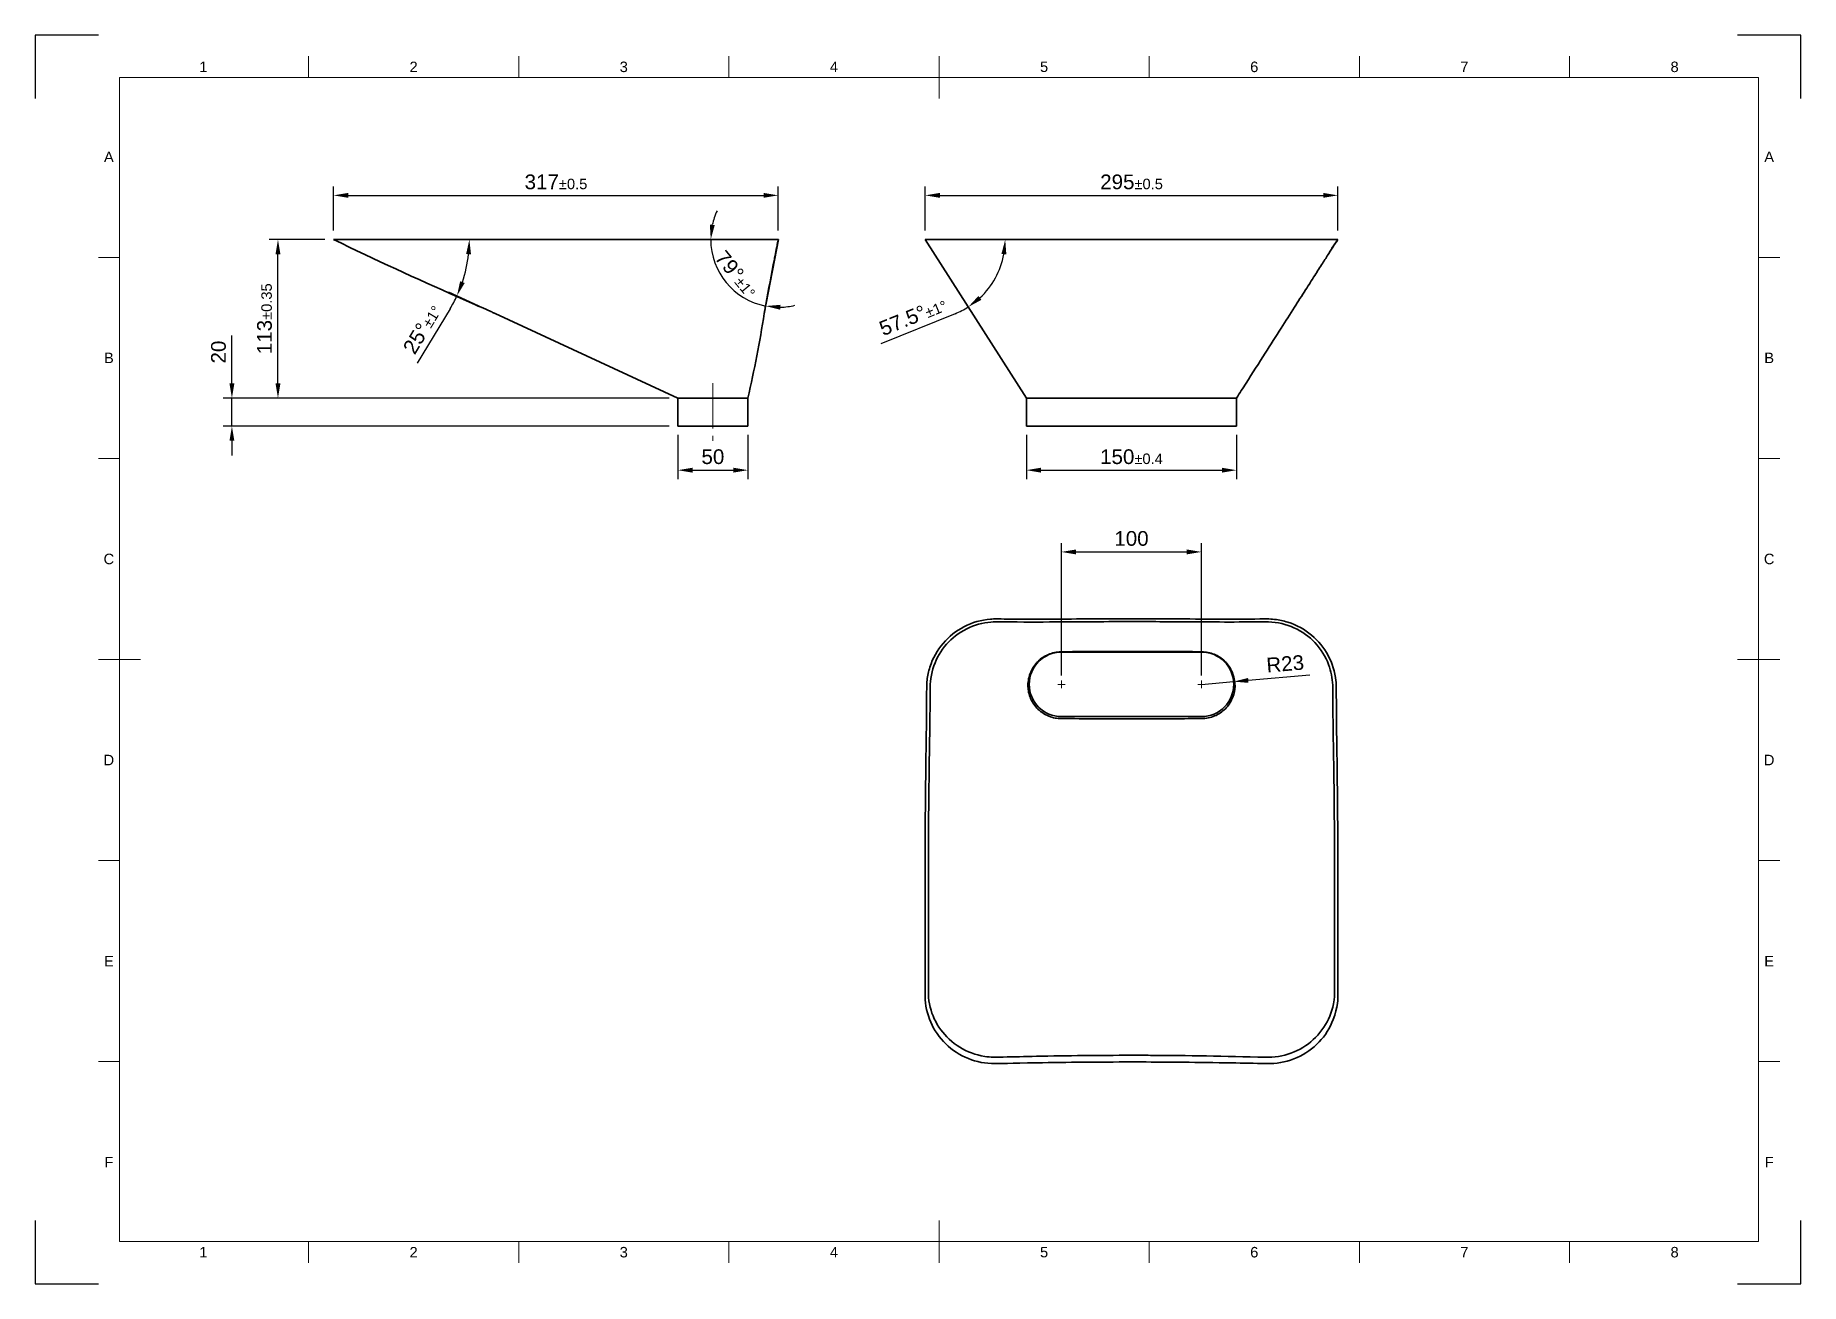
# Model space of a CAD drawing. Header units: millimetres. Extents: x 0 to 420, y 0 to 297.
import ezdxf
from ezdxf.enums import TextEntityAlignment as Align

# ---------------------------------------------------------------- set-up
doc = ezdxf.new("R2010")
doc.units = ezdxf.units.MM
doc.header["$LTSCALE"] = 0.75
doc.linetypes.add('CENTER2', pattern=[28.575, 19.05, -3.175, 3.175, -3.175])
for name, color, linetype, lineweight in [('BORDER', 7, 'Continuous', 18), ('FD_Dimensions', 7, 'Continuous', 18), ('Smart Centers', 7, 'CENTER2', 18), ('Visible', 7, 'Continuous', 35)]:
    doc.layers.add(name, color=color, linetype=linetype, lineweight=lineweight)
doc.styles.add('FusionTitle', font='arial.ttf')
doc.styles.get("Standard").update_dxf_attribs({"font": 'arial.ttf'})
doc.dimstyles.new('Dim-ISO-25', dxfattribs={"dimtxt": 3.5, "dimasz": 3.5, "dimexe": 2.1, "dimexo": 2.1, "dimgap": 1.4, "dimtad": 1, "dimdsep": 46, "dimtxsty": 'Standard', "dimcen": 0, "dimazin": 2, "dimtp": 0.1, "dimtm": 0.1, "dimtfac": 0.714286, "dimtmove": 0, "dimatfit": 3, "dimfxl": 1, "dimarcsym": 0})

# ---------------------------------------------------------------- blocks, each defined once
blk = doc.blocks.new('ISO_A3_SHEET')
at = {"layer": 'BORDER'}
for p, q in [((65, 292), (65, 287)), ((115, 292), (115, 287)), ((165, 292), (165, 287)), ((215, 292), (215, 282)), ((265, 292), (265, 287)), ((315, 292), (315, 287)), ((365, 292), (365, 287)), ((410, 287), (20, 287)), ((20, 287), (20, 10)), ((410, 287), (410, 10)), ((15, 244.16666), (20, 244.16666)), ((415, 244.16666), (410, 244.16666)), ((15, 196.33333), (20, 196.33333)), ((415, 196.33333), (410, 196.33333)), ((15, 148.5), (25, 148.5)), ((415, 148.5), (405, 148.5)), ((15, 100.66667), (20, 100.66667)), ((415, 100.66667), (410, 100.66667)), ((15, 52.83334), (20, 52.83334)), ((415, 52.83334), (410, 52.83334)), ((215, 5), (215, 15)), ((20, 10), (410, 10)), ((65, 5), (65, 10)), ((115, 5), (115, 10)), ((165, 5), (165, 10)), ((265, 5), (265, 10)), ((315, 5), (315, 10)), ((365, 5), (365, 10))]:
    blk.add_line(p, q, dxfattribs=at)
at = {"layer": 'Defpoints'}
for p, q in [((15, 297), (0, 297)), ((0, 297), (0, 282)), ((420, 297), (405, 297)), ((420, 282), (420, 297)), ((0, 15), (0, 0)), ((420, 0), (420, 15)), ((0, 0), (15, 0)), ((405, 0), (420, 0))]:
    blk.add_line(p, q, dxfattribs=at)
at = {"layer": 'BORDER', "style": 'FusionTitle'}
for s, p in [('1', (40, 289.5)), ('2', (90, 289.5)), ('3', (140, 289.5)), ('4', (190, 289.5)), ('5', (240, 289.5)), ('6', (290, 289.5)), ('7', (340, 289.5)), ('8', (390, 289.5)), ('A', (17.5, 268.08333)), ('A', (412.5, 268.08333)), ('B', (17.5, 220.25)), ('B', (412.5, 220.25)), ('C', (17.5, 172.41667)), ('C', (412.5, 172.41667)), ('D', (17.5, 124.58334)), ('D', (412.5, 124.58334)), ('E', (17.5, 76.75001)), ('E', (412.5, 76.75001)), ('F', (17.5, 28.91668)), ('F', (412.5, 28.91668)), ('1', (40, 7.5)), ('2', (90, 7.5)), ('3', (140, 7.5)), ('4', (190, 7.5)), ('5', (240, 7.5)), ('6', (290, 7.5)), ('7', (340, 7.5)), ('8', (390, 7.5))]:
    blk.add_text(s, height=2.5, dxfattribs=at).set_placement(p, align=Align.MIDDLE)
blk = doc.blocks.new('*D19')
at = {"layer": 'Defpoints', "color": 0, "transparency": 16777216}
for p in [(309.897093, 258.923099), (211.716486, 248.423044), (309.897093, 248.423099)]:
    blk.add_point(p, dxfattribs=at)
at = {"layer": 'FD_Dimensions', "color": 0, "lineweight": -2, "transparency": 16777216}
for p, q in [((211.716486, 250.523044), (211.716486, 261.023099)), ((309.897093, 250.523099), (309.897093, 261.023099)), ((215.216486, 258.923099), (306.397093, 258.923099))]:
    blk.add_line(p, q, dxfattribs=at)
at = {"layer": 'FD_Dimensions', "color": 0, "transparency": 16777216}
for points in [[(215.216486, 259.506433), (215.216486, 258.339766), (211.716486, 258.923099)], [(306.397093, 259.506433), (306.397093, 258.339766), (309.897093, 258.923099)]]:
    blk.add_solid(points, dxfattribs=at)
at = {"layer": 'FD_Dimensions', "color": 0, "transparency": 16777216, "insert": (260.806789, 262.110105), "char_height": 3.5, "attachment_point": 5}
blk.add_mtext('295{\\H2.5;±0.5}', dxfattribs=at)
blk = doc.blocks.new('*D20')
at = {"layer": 'Defpoints', "color": 0, "transparency": 16777216}
for p in [(176.767224, 258.92274), (70.970387, 248.423099), (176.767188, 248.42274)]:
    blk.add_point(p, dxfattribs=at)
at = {"layer": 'FD_Dimensions', "color": 0, "lineweight": -2, "transparency": 16777216}
for p, q in [((70.970394, 250.523099), (70.97043, 261.023099)), ((176.767195, 250.52274), (176.767231, 261.02274)), ((74.470423, 258.923087), (173.267224, 258.922752))]:
    blk.add_line(p, q, dxfattribs=at)
at = {"layer": 'FD_Dimensions', "color": 0, "transparency": 16777216}
for points in [[(74.470425, 259.506421), (74.470421, 258.339754), (70.970423, 258.923099)], [(173.267226, 259.506085), (173.267222, 258.339418), (176.767224, 258.92274)]]:
    blk.add_solid(points, dxfattribs=at)
at = {"layer": 'FD_Dimensions', "color": 0, "transparency": 16777216, "insert": (123.868834, 262.111119), "char_height": 3.5, "attachment_point": 5, "rotation": 359.99982811}
blk.add_mtext('317{\\H2.5;±0.5}', dxfattribs=at)
blk = doc.blocks.new('*D21')
at = {"layer": 'Defpoints', "color": 0, "transparency": 16777216}
for p in [(57.732079, 248.423099), (70.970386, 248.423099), (152.871787, 210.707669)]:
    blk.add_point(p, dxfattribs=at)
at = {"layer": 'FD_Dimensions', "color": 0, "lineweight": -2, "transparency": 16777216}
for p, q in [((68.870386, 248.423099), (55.632079, 248.423099)), ((57.732079, 214.207669), (57.732079, 244.923099)), ((150.771787, 210.707669), (55.632079, 210.707669))]:
    blk.add_line(p, q, dxfattribs=at)
at = {"layer": 'FD_Dimensions', "color": 0, "transparency": 16777216}
for points in [[(57.148745, 244.923099), (58.315412, 244.923099), (57.732079, 248.423099)], [(57.148745, 214.207669), (58.315412, 214.207669), (57.732079, 210.707669)]]:
    blk.add_solid(points, dxfattribs=at)
at = {"layer": 'FD_Dimensions', "color": 0, "transparency": 16777216, "insert": (54.54388, 229.565384), "char_height": 3.5, "attachment_point": 5, "rotation": 90}
blk.add_mtext('113{\\H2.5;±0.35}', dxfattribs=at)
blk = doc.blocks.new('*D22')
at = {"layer": 'Defpoints', "color": 0, "transparency": 16777216}
for p in [(46.775292, 210.707669), (152.871787, 210.707669), (152.871787, 204.041003)]:
    blk.add_point(p, dxfattribs=at)
at = {"layer": 'FD_Dimensions', "color": 0, "lineweight": -2, "transparency": 16777216}
for p, q in [((46.775292, 214.207669), (46.775292, 225.569061)), ((150.771787, 210.707669), (44.675292, 210.707669)), ((46.775292, 204.041003), (46.775292, 210.707669)), ((150.771787, 204.041003), (44.675292, 204.041003)), ((46.775292, 200.541003), (46.775292, 197.041003))]:
    blk.add_line(p, q, dxfattribs=at)
at = {"layer": 'FD_Dimensions', "color": 0, "transparency": 16777216}
for points in [[(46.191958, 214.207669), (47.358625, 214.207669), (46.775292, 210.707669)], [(46.191958, 200.541003), (47.358625, 200.541003), (46.775292, 204.041003)]]:
    blk.add_solid(points, dxfattribs=at)
at = {"layer": 'FD_Dimensions', "color": 0, "transparency": 16777216, "insert": (43.588286, 221.638365), "char_height": 3.5, "attachment_point": 5, "rotation": 90}
blk.add_mtext('20', dxfattribs=at)
blk = doc.blocks.new('*D23')
at = {"layer": 'Defpoints', "color": 0, "transparency": 16777216}
for p in [(70.970386, 248.423099), (176.76696, 248.423099), (102.934925, 243.830489), (109.417182, 230.815448), (152.871787, 210.707669)]:
    blk.add_point(p, dxfattribs=at)
at = {"layer": 'FD_Dimensions', "color": 0, "lineweight": -2, "transparency": 16777216}
for p, q in [((107.511333, 231.697343), (98.411989, 235.907889)), ((98.675981, 231.93499), (90.884823, 219.029947))]:
    blk.add_line(p, q, dxfattribs=at)
for start, end in [(341.45777, 353.710802), (328.879373, 335.168572)]:
    blk.add_arc((71.365563, 248.423099), 31.901671, start, end, dxfattribs=at)
at = {"layer": 'FD_Dimensions', "color": 0, "transparency": 16777216}
for points in [[(102.492784, 244.960369), (103.657693, 244.89637), (103.267235, 248.423099)], [(102.153247, 238.062694), (101.06916, 238.493816), (100.317838, 235.025994)]]:
    blk.add_solid(points, dxfattribs=at)
at = {"layer": 'FD_Dimensions', "color": 0, "transparency": 16777216, "insert": (92.052067, 227.129646), "char_height": 3.5, "attachment_point": 5, "rotation": 58.87934924}
blk.add_mtext('25°{\\H2.5;±1°}', dxfattribs=at)
blk = doc.blocks.new('*D24')
at = {"layer": 'Defpoints', "color": 0, "transparency": 16777216}
for p in [(70.970386, 248.423099), (176.76696, 248.423099), (176.813925, 248.423099), (162.364959, 241.262981), (173.417342, 230.8155)]:
    blk.add_point(p, dxfattribs=at)
at = {"layer": 'FD_Dimensions', "color": 0, "lineweight": -2, "transparency": 16777216}
for start, end in [(155.079496, 167.539748), (180, 259.081509), (271.541761, 284.002013)]:
    blk.add_arc((176.813925, 248.423099), 16.125753, start, end, dxfattribs=at)
at = {"layer": 'FD_Dimensions', "color": 0, "transparency": 16777216}
for points in [[(161.647888, 251.839124), (160.488111, 251.965733), (160.688172, 248.423099)], [(177.200118, 231.721803), (177.295477, 232.884566), (173.759508, 232.589261)]]:
    blk.add_solid(points, dxfattribs=at)
at = {"layer": 'FD_Dimensions', "color": 0, "transparency": 16777216, "insert": (166.835926, 240.185944), "char_height": 3.5, "attachment_point": 5, "rotation": 309.54075623}
blk.add_mtext('79°{\\H2.5;±1°}', dxfattribs=at)
blk = doc.blocks.new('*D25')
at = {"layer": 'Defpoints', "color": 0, "transparency": 16777216}
for p in [(152.871787, 204.041003), (169.538454, 204.041003), (169.538454, 193.541003)]:
    blk.add_point(p, dxfattribs=at)
at = {"layer": 'FD_Dimensions', "color": 0, "lineweight": -2, "transparency": 16777216}
for p, q in [((152.871787, 201.941003), (152.871787, 191.441003)), ((169.538454, 201.941003), (169.538454, 191.441003)), ((156.371787, 193.541003), (166.038454, 193.541003))]:
    blk.add_line(p, q, dxfattribs=at)
at = {"layer": 'FD_Dimensions', "color": 0, "transparency": 16777216}
for points in [[(156.371787, 194.124336), (156.371787, 192.957669), (152.871787, 193.541003)], [(166.038454, 194.124336), (166.038454, 192.957669), (169.538454, 193.541003)]]:
    blk.add_solid(points, dxfattribs=at)
at = {"layer": 'FD_Dimensions', "color": 0, "transparency": 16777216, "insert": (161.205121, 196.728008), "char_height": 3.5, "attachment_point": 5}
blk.add_mtext('50', dxfattribs=at)
blk = doc.blocks.new('*D26')
at = {"layer": 'Defpoints', "color": 0, "transparency": 16777216}
for p in [(235.787544, 204.041003), (285.787544, 204.041003), (285.787544, 193.541003)]:
    blk.add_point(p, dxfattribs=at)
at = {"layer": 'FD_Dimensions', "color": 0, "lineweight": -2, "transparency": 16777216}
for p, q in [((235.787544, 201.941003), (235.787544, 191.441003)), ((285.787544, 201.941003), (285.787544, 191.441003)), ((239.287544, 193.541003), (282.287544, 193.541003))]:
    blk.add_line(p, q, dxfattribs=at)
at = {"layer": 'FD_Dimensions', "color": 0, "transparency": 16777216}
for points in [[(239.287544, 194.124336), (239.287544, 192.957669), (235.787544, 193.541003)], [(282.287544, 194.124336), (282.287544, 192.957669), (285.787544, 193.541003)]]:
    blk.add_solid(points, dxfattribs=at)
at = {"layer": 'FD_Dimensions', "color": 0, "transparency": 16777216, "insert": (260.787544, 196.728008), "char_height": 3.5, "attachment_point": 5}
blk.add_mtext('150{\\H2.5;±0.4}', dxfattribs=at)
blk = doc.blocks.new('*U13')
at = {"layer": 'Smart Centers', "color": 0, "ltscale": 0.75, "transparency": 16777216}
blk.add_line((0, 6.833333), (0, -6.833333), dxfattribs=at)
blk = doc.blocks.new('*U14')
at = {"layer": 'Smart Centers', "color": 0, "linetype": 'Continuous', "ltscale": 0.75, "transparency": 16777216}
for p, q in [((-0.892969, 0), (0.892969, 0)), ((0, -0.892969), (0, 0.892969))]:
    blk.add_line(p, q, dxfattribs=at)
blk = doc.blocks.new('*U15')
at = {"layer": 'Smart Centers', "color": 0, "linetype": 'Continuous', "ltscale": 0.75, "transparency": 16777216}
for p, q in [((-0.892969, 0), (0.892969, 0)), ((0, -0.892969), (0, 0.892969))]:
    blk.add_line(p, q, dxfattribs=at)
blk = doc.blocks.new('*D27')
at = {"layer": 'Defpoints', "color": 0, "transparency": 16777216}
for p in [(277.45421, 174.090132), (244.120877, 142.590132), (277.45421, 142.590132)]:
    blk.add_point(p, dxfattribs=at)
at = {"layer": 'FD_Dimensions', "color": 0, "lineweight": -2, "transparency": 16777216}
for p, q in [((244.120877, 144.690132), (244.120877, 176.190132)), ((247.620877, 174.090132), (273.95421, 174.090132)), ((277.45421, 144.690132), (277.45421, 176.190132))]:
    blk.add_line(p, q, dxfattribs=at)
at = {"layer": 'FD_Dimensions', "color": 0, "transparency": 16777216}
for points in [[(247.620877, 174.673465), (247.620877, 173.506798), (244.120877, 174.090132)], [(273.95421, 174.673465), (273.95421, 173.506798), (277.45421, 174.090132)]]:
    blk.add_solid(points, dxfattribs=at)
at = {"layer": 'FD_Dimensions', "color": 0, "transparency": 16777216, "insert": (260.787544, 177.277137), "char_height": 3.5, "attachment_point": 5}
blk.add_mtext('100', dxfattribs=at)
blk = doc.blocks.new('*D28')
at = {"layer": 'Defpoints', "color": 0, "transparency": 16777216}
for p in [(285.093641, 143.235796), (277.45421, 142.590132)]:
    blk.add_point(p, dxfattribs=at)
at = {"layer": 'FD_Dimensions', "color": 0, "lineweight": -2, "transparency": 16777216}
for p, q in [((277.45421, 142.590132), (285.093641, 143.235796)), ((303.192348, 144.765451), (288.581207, 143.530556))]:
    blk.add_line(p, q, dxfattribs=at)
at = {"layer": 'FD_Dimensions', "color": 0, "transparency": 16777216}
blk.add_solid([(288.53208, 144.111817), (288.630333, 142.949295), (285.093641, 143.235796)], dxfattribs=at)
at = {"layer": 'FD_Dimensions', "color": 0, "transparency": 16777216, "insert": (297.362059, 147.472256), "char_height": 3.5, "attachment_point": 5, "rotation": 4.83100294}
blk.add_mtext('R23', dxfattribs=at)
blk = doc.blocks.new('*D29')
at = {"layer": 'Defpoints', "color": 0, "transparency": 16777216}
for p in [(211.677723, 248.423099), (211.716486, 248.423044), (260.787544, 248.423099), (229.701394, 242.177345), (235.787544, 210.707669)]:
    blk.add_point(p, dxfattribs=at)
at = {"layer": 'FD_Dimensions', "color": 0, "lineweight": -2, "transparency": 16777216}
blk.add_line((218.848191, 230.770736), (201.145713, 223.618749), dxfattribs=at)
for start, end in [(313.095198, 349.452015), (291.999227, 302.547213)]:
    blk.add_arc((211.71645, 248.423099), 19.038583, start, end, dxfattribs=at)
at = {"layer": 'FD_Dimensions', "color": 0, "transparency": 16777216}
for points in [[(229.852454, 244.991536), (231.014182, 244.884297), (230.755033, 248.423099)], [(225.081549, 234.059963), (224.36615, 234.981545), (221.959101, 232.374556)]]:
    blk.add_solid(points, dxfattribs=at)
at = {"layer": 'FD_Dimensions', "color": 0, "transparency": 16777216, "insert": (208.805802, 230.143058), "char_height": 3.5, "attachment_point": 5, "rotation": 21.99922055}
blk.add_mtext('57.5°{\\H2.5;±1°}', dxfattribs=at)

msp = doc.modelspace()

# ---------------------------------------------------------------- linework, layer by layer
at = {"layer": 'Visible', "extrusion": (0, 1, 0)}
for p, q in [((176.8126, 248.4231), (70.9721, 248.4231)), ((176.8139, 248.4231), (173.4173, 230.8155)), ((260.7875, 248.4231), (211.678, 248.4231)), ((235.7875, 210.7077), (211.7165, 248.423)), ((309.8959, 248.4231), (260.7875, 248.4231)), ((152.8718, 210.7077), (109.4173, 230.8154)), ((152.8718, 210.7077), (152.8718, 204.041)), ((152.8718, 210.7077), (169.5385, 210.7077)), ((169.5385, 210.7077), (169.5385, 204.041)), ((235.7875, 210.7077), (244.1209, 210.7077)), ((235.7875, 210.7077), (235.7875, 204.041)), ((244.1209, 210.7077), (260.7875, 210.7077)), ((260.7875, 210.7077), (277.4542, 210.7077)), ((277.4542, 210.7077), (285.7875, 210.7077)), ((285.7875, 210.7077), (285.7875, 204.041)), ((152.8718, 204.041), (169.5385, 204.041)), ((235.7875, 204.041), (244.1209, 204.041)), ((277.4542, 204.041), (244.1209, 204.041)), ((277.4542, 204.041), (285.7875, 204.041))]:
    msp.add_line(p, q, dxfattribs=at)
at = {"layer": 'Visible'}
for p, q in [((244.1209, 150.2568), (277.4542, 150.2568)), ((277.4542, 134.9235), (244.1209, 134.9235))]:
    msp.add_line(p, q, dxfattribs=at)
at = {"layer": 'Visible', "extrusion": (1e-16, 0, -1)}
msp.add_arc((-254.7213, 284.9678), 66.1807, 213.517811, 215.681463, dxfattribs=at)
at = {"layer": 'Visible'}
msp.add_arc((-122.9952, 277.4794), 300.0595, 347.142324, 351.053387, dxfattribs=at)
at = {"layer": 'Visible', "extrusion": (0, 0, -1)}
for centre, start, end in [((-244.1209, 142.5901), 270, 90), ((-277.4542, 142.5901), 90, 270)]:
    msp.add_arc(centre, 7.6667, start, end, dxfattribs=at)
at = {"layer": 'Visible'}
for points, knots in [([(109.4172, 230.8154), (109.4172, 230.8154), (109.4173, 230.8154), (109.4173, 230.8154), (109.4173, 230.8154), (109.4173, 230.8154), (109.4173, 230.8154), (109.4173, 230.8154), (109.4173, 230.8154), (109.4173, 230.8154), (109.4173, 230.8154), (109.4173, 230.8154), (109.6589, 230.7083), (109.4167, 230.8157), (109.4167, 230.8157), (109.4166, 230.8157), (109.4166, 230.8157), (109.4166, 230.8157), (109.4166, 230.8157), (109.4165, 230.8157), (109.4165, 230.8157), (109.4165, 230.8158), (109.4165, 230.8158), (109.4164, 230.8158), (109.4164, 230.8158), (109.4164, 230.8158), (109.4163, 230.8158), (109.4163, 230.8158), (109.4163, 230.8159), (109.4162, 230.8159), (109.4162, 230.8159), (109.4161, 230.8159), (109.4161, 230.8159), (109.416, 230.816), (109.416, 230.816), (109.4159, 230.816), (109.4159, 230.816), (109.4158, 230.816), (109.4158, 230.8161), (109.4157, 230.8161), (109.4157, 230.8161), (109.4156, 230.8161), (109.4156, 230.8162), (109.4155, 230.8162), (109.4154, 230.8162), (109.4153, 230.8163), (109.4153, 230.8163), (109.4152, 230.8163), (109.4151, 230.8163), (109.415, 230.8164), (109.415, 230.8164), (109.4149, 230.8165), (109.4148, 230.8165), (109.4147, 230.8165), (109.4146, 230.8166), (109.4145, 230.8166), (109.4144, 230.8167), (109.4143, 230.8167), (109.4142, 230.8168), (109.4141, 230.8168), (109.414, 230.8169), (109.4138, 230.8169), (109.4138, 230.817), (109.4136, 230.817), (109.4135, 230.8171), (109.4133, 230.8172), (109.4132, 230.8172), (109.413, 230.8173), (109.4129, 230.8173), (109.4127, 230.8174), (109.4126, 230.8175), (109.4124, 230.8176), (109.4122, 230.8176), (109.412, 230.8177), (109.4119, 230.8178), (109.4116, 230.8179), (109.4115, 230.818), (109.4038, 230.8214), (109.3962, 230.8248), (109.3583, 230.8415), (109.3281, 230.8549), (109.199, 230.9121), (109.1003, 230.9559), (108.7382, 231.1164), (108.4748, 231.2331), (107.5089, 231.6611), (106.806, 231.9726), (104.2275, 233.1155), (102.3498, 233.9485), (90.7072, 239.1289), (80.8519, 243.5663), (70.9704, 248.4231)], [0, 0, 0, 0, 0.54453786, 0.54453786, 2.70453786, 2.70453786, 4.50453786, 4.50453786, 6.00453786, 6.00453786, 6.25453786, 6.25453786, 6.50453786, 6.50453786, 6.50455353, 6.50455353, 6.50457035, 6.50457035, 6.50458842, 6.50458842, 6.50460783, 6.50460783, 6.50462867, 6.50462867, 6.50465104, 6.50465104, 6.50467507, 6.50467507, 6.50470087, 6.50470087, 6.50472858, 6.50472858, 6.50475833, 6.50475833, 6.50479027, 6.50479027, 6.50482456, 6.50482456, 6.50486138, 6.50486138, 6.50490091, 6.50490091, 6.50494335, 6.50494335, 6.50498891, 6.50498891, 6.50503782, 6.50503782, 6.50509032, 6.50509032, 6.50514668, 6.50514668, 6.50520717, 6.50520717, 6.5052721, 6.5052721, 6.50534178, 6.50534178, 6.50541656, 6.50541656, 6.50549681, 6.50549681, 6.50558292, 6.50558292, 6.50567532, 6.50567532, 6.50577445, 6.50577445, 6.50588079, 6.50588079, 6.50599487, 6.50599487, 6.50611723, 6.50611723, 6.50624846, 6.50624846, 6.50638919, 6.50638919, 6.51420169, 6.51420169, 6.54545169, 6.54545169, 6.64734442, 6.64734442, 6.91905841, 6.91905841, 7.64362993, 7.64362993, 9.57584605, 9.57584605, 19.60931872, 19.60931872, 19.60931872, 19.60931872]), ([(109.4172, 230.8154), (109.4172, 230.8154), (109.4173, 230.8154), (109.4173, 230.8154), (109.4173, 230.8154), (109.4173, 230.8154), (109.4173, 230.8154), (109.4173, 230.8154), (109.4173, 230.8154), (109.4173, 230.8154), (109.4173, 230.8154), (109.4173, 230.8154), (109.6589, 230.7083), (109.4167, 230.8157), (109.4167, 230.8157), (109.4166, 230.8157), (109.4166, 230.8157), (109.4166, 230.8157), (109.4166, 230.8157), (109.4165, 230.8157), (109.4165, 230.8157), (109.4165, 230.8158), (109.4165, 230.8158), (109.4164, 230.8158), (109.4164, 230.8158), (109.4164, 230.8158), (109.4163, 230.8158), (109.4163, 230.8158), (109.4163, 230.8159), (109.4162, 230.8159), (109.4162, 230.8159), (109.4161, 230.8159), (109.4161, 230.8159), (109.416, 230.816), (109.416, 230.816), (109.4159, 230.816), (109.4159, 230.816), (109.4158, 230.816), (109.4158, 230.8161), (109.4157, 230.8161), (109.4157, 230.8161), (109.4156, 230.8161), (109.4156, 230.8162), (109.4155, 230.8162), (109.4154, 230.8162), (109.4153, 230.8163), (109.4153, 230.8163), (109.4152, 230.8163), (109.4151, 230.8163), (109.415, 230.8164), (109.415, 230.8164), (109.4149, 230.8165), (109.4148, 230.8165), (109.4147, 230.8165), (109.4146, 230.8166), (109.4145, 230.8166), (109.4144, 230.8167), (109.4143, 230.8167), (109.4142, 230.8168), (109.4141, 230.8168), (109.414, 230.8169), (109.4138, 230.8169), (109.4138, 230.817), (109.4136, 230.817), (109.4135, 230.8171), (109.4133, 230.8172), (109.4132, 230.8172), (109.413, 230.8173), (109.4129, 230.8173), (109.4127, 230.8174), (109.4126, 230.8175), (109.4124, 230.8176), (109.4122, 230.8176), (109.412, 230.8177), (109.4119, 230.8178), (109.4116, 230.8179), (109.4115, 230.818), (109.4038, 230.8214), (109.3962, 230.8248), (109.3583, 230.8415), (109.3281, 230.8549), (109.199, 230.9121), (109.1003, 230.9559), (108.7382, 231.1164), (108.4748, 231.2331), (107.5089, 231.6611), (106.806, 231.9726), (104.2275, 233.1155), (102.3498, 233.9485), (90.7072, 239.1289), (80.8519, 243.5663), (70.9704, 248.4231)], [0, 0, 0, 0, 0.54453782, 0.54453782, 2.70453782, 2.70453782, 4.50453782, 4.50453782, 6.00453782, 6.00453782, 6.25453783, 6.25453783, 6.50453783, 6.50453783, 6.50455349, 6.50455349, 6.50457032, 6.50457032, 6.50458839, 6.50458839, 6.5046078, 6.5046078, 6.50462863, 6.50462863, 6.50465101, 6.50465101, 6.50467504, 6.50467504, 6.50470084, 6.50470084, 6.50472854, 6.50472854, 6.50475829, 6.50475829, 6.50479023, 6.50479023, 6.50482453, 6.50482453, 6.50486135, 6.50486135, 6.50490088, 6.50490088, 6.50494332, 6.50494332, 6.50498888, 6.50498888, 6.50503779, 6.50503779, 6.50509029, 6.50509029, 6.50514665, 6.50514665, 6.50520714, 6.50520714, 6.50527207, 6.50527207, 6.50534175, 6.50534175, 6.50541653, 6.50541653, 6.50549678, 6.50549678, 6.50558289, 6.50558289, 6.50567528, 6.50567528, 6.50577441, 6.50577441, 6.50588076, 6.50588076, 6.50599484, 6.50599484, 6.5061172, 6.5061172, 6.50624843, 6.50624843, 6.50638915, 6.50638915, 6.51420165, 6.51420165, 6.54545165, 6.54545165, 6.64734438, 6.64734438, 6.91905837, 6.91905837, 7.64362989, 7.64362989, 9.57584602, 9.57584602, 19.60931869, 19.60931869, 19.60931869, 19.60931869]), ([(176.7672, 248.4227), (176.7671, 248.4225), (176.7671, 248.4223), (176.767, 248.4217), (176.7669, 248.4214), (176.7667, 248.4203), (176.7665, 248.4196), (176.7661, 248.4175), (176.7658, 248.416), (176.7646, 248.4102), (176.7637, 248.4057), (176.7233, 248.2108), (176.684, 248.0205), (176.5929, 247.5769), (176.5411, 247.3236), (176.3526, 246.3957), (176.2176, 245.7224), (175.9958, 244.6027), (175.9079, 244.1554), (175.1162, 240.0997), (174.4561, 236.5247), (173.7227, 232.4978), (173.6344, 232.0123), (173.5135, 231.3458), (173.4805, 231.1641), (173.4414, 230.9485), (173.4353, 230.9145), (173.4271, 230.8694), (173.4251, 230.8584), (173.4221, 230.8419), (173.4211, 230.8364), (173.4196, 230.8281), (173.4191, 230.8254), (173.4186, 230.8225), (173.4186, 230.8224), (173.4185, 230.8221), (173.4185, 230.822), (173.4185, 230.8217), (173.4185, 230.8216), (173.4184, 230.8214), (173.4184, 230.8213), (173.4184, 230.8211), (173.4183, 230.821), (173.4183, 230.8208), (173.4183, 230.8207), (173.4182, 230.8205), (173.4182, 230.8204), (173.4182, 230.8202), (173.4182, 230.8201), (173.4181, 230.82), (173.4181, 230.8199), (173.4181, 230.8197), (173.4181, 230.8196), (173.4181, 230.8195), (173.418, 230.8194), (173.418, 230.8193), (173.418, 230.8192), (173.418, 230.819), (173.418, 230.819), (173.4179, 230.8189), (173.4179, 230.8188), (173.4179, 230.8187), (173.4179, 230.8186), (173.4179, 230.8185), (173.4179, 230.8184), (173.4179, 230.8183), (173.4178, 230.8183), (173.4178, 230.8182), (173.4178, 230.8181), (173.4178, 230.818), (173.4178, 230.818), (173.4178, 230.8179), (173.4178, 230.8178), (173.4177, 230.8177), (173.4177, 230.8177), (173.4177, 230.8176), (173.4177, 230.8176), (173.4177, 230.8175), (173.4177, 230.8175), (173.4177, 230.8174), (173.4177, 230.8173), (173.4177, 230.8173), (173.4177, 230.8172), (173.4176, 230.8172), (173.4176, 230.8171), (173.4176, 230.8171), (173.4176, 230.817), (173.4176, 230.817), (173.4176, 230.817), (173.4176, 230.8169), (173.4176, 230.8169), (173.4176, 230.8168), (173.4176, 230.8168), (173.4176, 230.8167), (173.4176, 230.8167), (173.4176, 230.8167), (173.4175, 230.8166), (173.4175, 230.8166), (173.4175, 230.8166), (173.4175, 230.8165), (173.4175, 230.8165), (173.4175, 230.8165), (173.4175, 230.8165), (173.4175, 230.8164), (173.4175, 230.8164), (173.4175, 230.8164), (173.4175, 230.8163), (173.4175, 230.8163), (173.4175, 230.8163), (173.4175, 230.8163), (173.4175, 230.8162), (173.4175, 230.8162), (173.4175, 230.8162), (173.4175, 230.8162), (173.4175, 230.8161), (173.4175, 230.8161), (173.4175, 230.8161), (173.4174, 230.8161), (173.4174, 230.8161), (173.4174, 230.816), (173.4174, 230.816), (173.4174, 230.816), (173.4174, 230.816), (173.4174, 230.816), (173.4174, 230.816), (173.4174, 230.8159), (173.4174, 230.8159), (173.4174, 230.8159), (173.4174, 230.8159), (173.3791, 230.6044), (173.4173, 230.8154), (173.4173, 230.8154), (173.4173, 230.8154), (173.4173, 230.8154), (173.4173, 230.8154), (173.4173, 230.8154), (173.4173, 230.8154), (173.4173, 230.8154)], [0, 0, 0, 0, 0.00021631, 0.00021631, 0.00057684, 0.00057684, 0.00129788, 0.00129788, 0.00273997, 0.00273997, 0.00725892, 0.00725892, 0.20006766, 0.20006766, 0.45714627, 0.45714627, 1.14269859, 1.14269859, 1.59972843, 1.59972843, 5.29237868, 5.29237868, 5.79939813, 5.79939813, 5.98952982, 5.98952982, 6.0251795, 6.0251795, 6.03671623, 6.03671623, 6.0424846, 6.0424846, 6.04536878, 6.04536878, 6.04550368, 6.04550368, 6.04563142, 6.04563142, 6.04575237, 6.04575237, 6.04586689, 6.04586689, 6.04597532, 6.04597532, 6.04607798, 6.04607798, 6.04617516, 6.04617516, 6.04626717, 6.04626717, 6.04635427, 6.04635427, 6.04643673, 6.04643673, 6.04651478, 6.04651478, 6.04658866, 6.04658866, 6.04665859, 6.04665859, 6.04672478, 6.04672478, 6.04678744, 6.04678744, 6.04684674, 6.04684674, 6.04690286, 6.04690286, 6.04695598, 6.04695598, 6.04700626, 6.04700626, 6.04705384, 6.04705384, 6.04709887, 6.04709887, 6.04714148, 6.04714148, 6.04718181, 6.04718181, 6.04721998, 6.04721998, 6.0472561, 6.0472561, 6.04729028, 6.04729028, 6.04732262, 6.04732262, 6.04735323, 6.04735323, 6.04738219, 6.04738219, 6.0474096, 6.0474096, 6.04743554, 6.04743554, 6.04746008, 6.04746008, 6.0474833, 6.0474833, 6.04750528, 6.04750528, 6.04752607, 6.04752607, 6.04754575, 6.04754575, 6.04756436, 6.04756436, 6.04758198, 6.04758198, 6.04759865, 6.04759865, 6.04761442, 6.04761442, 6.04762934, 6.04762934, 6.04764347, 6.04764347, 6.04765683, 6.04765683, 6.04766947, 6.04766947, 6.04768143, 6.04768143, 6.04769275, 6.04769275, 6.04770346, 6.04770346, 6.04771359, 6.04771359, 6.2692189, 6.2692189, 6.93373474, 6.93373474, 7.73115375, 7.73115375, 7.88349615, 7.88349615, 7.88349615, 7.88349615]), ([(309.6026, 248.0217), (309.6026, 248.0217), (309.5785, 247.9841), (309.5021, 247.8645), (309.4893, 247.8444), (309.4695, 247.8134), (309.4639, 247.8046), (309.4558, 247.792), (309.4536, 247.7885), (309.4506, 247.7837), (309.4498, 247.7825), (309.4486, 247.7806), (309.4482, 247.78), (309.4476, 247.7791), (309.4474, 247.7788), (309.4471, 247.7783), (309.447, 247.7782), (309.4343, 247.7582), (309.1651, 247.3364), (308.6, 246.451), (308.1762, 245.787), (307.2438, 244.3261), (306.7352, 243.5292), (305.6163, 241.7761), (305.006, 240.8199), (303.6634, 238.7162), (302.931, 237.5687), (301.3199, 235.0443), (300.441, 233.6673), (298.5076, 230.6379), (297.453, 228.9856), (295.133, 225.3504), (293.8674, 223.3675), (291.0833, 219.0053), (289.5647, 216.6259), (287.2933, 213.0669), (286.5404, 211.8873), (285.7875, 210.7077)], [8.59795377, 8.59795377, 8.59795377, 8.59795377, 10.86032972, 10.86032972, 11.26003752, 11.26003752, 11.40992582, 11.40992582, 11.46613378, 11.46613378, 11.48532503, 11.48532503, 11.49492065, 11.49492065, 11.49971846, 11.49971846, 11.50211737, 11.50211737, 11.80917869, 11.80917869, 12.7303586, 12.7303586, 13.8357745, 13.8357745, 15.16227357, 15.16227357, 16.75407246, 16.75407246, 18.66423112, 18.66423112, 20.95642152, 20.95642152, 23.70705, 23.70705, 27.00780417, 27.00780417, 28.64417376, 28.64417376, 28.64417376, 28.64417376]), ([(260.7875, 52.7506), (252.9538, 52.749), (245.5488, 52.6722), (238.2441, 52.5492), (232.0524, 52.4449), (229.1726, 52.3612), (226.0726, 52.3416), (223.9263, 52.7749), (219.9205, 54.3846), (218.1202, 55.5832), (215.0578, 58.5543), (213.8592, 60.3248), (212.1644, 64.2001), (211.7302, 66.2792), (211.666, 69.0214), (211.697, 69.9494), (211.7142, 88.4363), (211.7155, 95.4902), (211.717, 106.7621), (211.7139, 110.4533), (211.8798, 124.9688), (211.9967, 131.8866), (212.0746, 142.3392), (212.0411, 142.4705), (212.2859, 144.6559), (212.5116, 145.6887), (213.4982, 148.8049), (214.5878, 150.7165), (217.3835, 154.0024), (219.0857, 155.3208), (222.9373, 157.3222), (225.0848, 157.9158), (228.3072, 158.1854), (228.5437, 158.1469), (233.6947, 158.1071), (235.7955, 158.1017), (241.2323, 158.1042), (244.5205, 158.1228), (255.0707, 158.1872), (259.6555, 158.2217), (275.1914, 158.1387), (281.9979, 158.0773), (293.2108, 158.14), (293.4308, 158.2067), (295.9324, 157.9228), (296.9731, 157.6967), (300.0962, 156.7167), (302.0157, 155.6434), (305.2906, 152.9067), (306.6015, 151.2652), (308.5929, 147.5673), (309.2032, 145.5259), (309.5333, 142.4197), (309.5056, 142.1376), (309.5359, 137.3229), (309.5581, 135.0985), (309.636, 128.3572), (309.7043, 123.8185), (309.8877, 108.7905), (309.8587, 102.9783), (309.8592, 98.1154), (309.8598, 94.2885), (309.863, 85.5456), (309.8691, 75.9173), (309.8996, 68.0762), (309.9062, 65.6998), (308.016, 60.8128), (306.8455, 59.0096), (303.8912, 55.8996), (302.1013, 54.664), (298.1414, 52.8936), (295.9924, 52.4268), (293.3159, 52.3463), (292.922, 52.3638), (286.9472, 52.4865), (284.2509, 52.5356), (277.7556, 52.6381), (273.989, 52.6833), (267.0632, 52.7378), (263.8917, 52.7496), (260.7875, 52.7506)], [-6.5751416, -6.5751416, -6.5751416, -6.5751416, 0, 0, 0, 5.57329667, 5.57329667, 20.14021579, 20.14021579, 35.49107122, 35.49107122, 51.68112709, 51.68112709, 68.84117483, 68.84117483, 74.75037941, 74.75037941, 77.13560051, 77.13560051, 81.87363831, 81.87363831, 86.59079916, 86.59079916, 89.37456921, 89.37456921, 92.09721497, 92.09721497, 98.06019888, 98.06019888, 104.2638376, 104.2638376, 111.07855507, 111.07855507, 114.55693484, 114.55693484, 117.07832159, 117.07832159, 121.26215843, 121.26215843, 130.84470795, 130.84470795, 138.72219255, 138.72219255, 144.16537664, 144.16537664, 148.34231543, 148.34231543, 157.38969576, 157.38969576, 166.57879571, 166.57879571, 176.41062516, 176.41062516, 181.5387651, 181.5387651, 186.1195045, 186.1195045, 195.93655285, 195.93655285, 219.33041895, 219.33041895, 263.30512302, 263.30512302, 340.04252585, 340.04252585, 350.769866, 350.769866, 358.47022377, 358.47022377, 366.69042786, 366.69042786, 375.45995241, 375.45995241, 377.75913212, 377.75913212, 379.747831, 379.747831, 382.67890611, 382.67890611, 385.28438518, 385.28438518, 385.28438518, 385.28438518]), ([(260.7875, 54.3381), (262.282, 54.3378), (263.7841, 54.3345), (273.9461, 54.2872), (283.0565, 54.1311), (292.7876, 53.8748), (293.0355, 53.8675), (294.4029, 53.8885), (295.4565, 53.9972), (298.4957, 54.6443), (300.4538, 55.434), (303.8899, 57.774), (305.375, 59.2168), (307.6295, 62.6271), (308.4431, 64.5035), (309.0885, 67.9125), (309.0972, 69.0064), (309.0952, 69.5442), (309.0947, 69.6819), (309.0931, 70.121), (309.0921, 70.4293), (309.0624, 79.5852), (309.0681, 88.841), (309.0678, 102.6364), (309.0678, 103.1864), (309.0678, 105.4625), (309.0678, 105.7024), (309.0677, 106.2016), (309.0675, 106.46), (309.0621, 110.4104), (309.026, 114.292), (308.896, 124.112), (308.7844, 130.0811), (308.6624, 140.8611), (308.6848, 141.6877), (308.5965, 144.0175), (308.2888, 145.6662), (306.9753, 149.1494), (305.9033, 150.9396), (303.0732, 153.938), (301.4118, 155.1676), (297.6334, 156.8801), (295.5825, 157.3982), (293.0778, 157.4734), (292.7738, 157.4711), (292.5198, 157.4678), (292.3937, 157.4662), (290.756, 157.4465), (289.1804, 157.4337), (284.5154, 157.4136), (281.3759, 157.4199), (273.1516, 157.4608), (267.9951, 157.5086), (259.3351, 157.5241), (256.1192, 157.5118), (245.3883, 157.4505), (237.387, 157.3604), (228.6914, 157.4725), (228.1563, 157.4832), (226.4069, 157.3381), (225.4131, 157.1689), (222.5023, 156.3531), (220.6275, 155.4511), (217.4231, 152.9501), (216.0792, 151.4687), (214.0613, 148.0073), (213.3575, 146.1049), (212.9095, 142.9492), (212.9098, 142.2967), (212.9031, 141.0795), (212.9012, 140.765), (212.8939, 139.6944), (212.8876, 138.9188), (212.808, 130.5463), (212.6305, 122.2639), (212.4936, 107.9106), (212.5073, 101.9636), (212.5071, 97.6809), (212.5072, 94.3019), (212.5065, 87.8589), (212.5062, 76.6355), (212.4791, 69.3258), (212.4779, 69.1116), (212.5205, 67.8479), (212.6549, 66.8218), (213.3739, 63.9301), (214.1968, 62.0993), (216.5954, 58.8196), (218.1071, 57.3807), (221.6811, 55.196), (223.6669, 54.4239), (227.3529, 53.8368), (228.4918, 53.8671), (229.5735, 53.8954), (229.9086, 53.9041), (232.7678, 53.9772), (235.3935, 54.0386), (238.1546, 54.0945), (245.5083, 54.2433), (253.0448, 54.3368), (260.7875, 54.3381)], [-263.2689424, -263.2689424, -263.2689424, -263.2689424, -261.99127382, -261.99127382, -254.6704222, -254.6704222, -254.52357725, -254.52357725, -254.11194425, -254.11194425, -253.37394548, -253.37394548, -252.7180033, -252.7180033, -252.13125881, -252.13125881, -251.76121927, -251.76121927, -251.64157628, -251.64157628, -251.39903632, -251.39903632, -244.79930011, -244.79930011, -242.05916769, -242.05916769, -241.75287718, -241.75287718, -241.45384008, -241.45384008, -237.4132177, -237.4132177, -231.67967466, -231.67967466, -227.31647784, -227.31647784, -217.97973532, -217.97973532, -207.501858, -207.501858, -198.09529864, -198.09529864, -189.37067691, -189.37067691, -188.17197054, -188.17197054, -187.09343149, -187.09343149, -174.8695294, -174.8695294, -152.76861133, -152.76861133, -120.05716088, -120.05716088, -100.6977948, -100.6977948, -52.07310953, -52.07310953, -51.03440444, -51.03440444, -49.78245345, -49.78245345, -47.46074898, -47.46074898, -45.42763941, -45.42763941, -43.56539404, -43.56539404, -42.61978177, -42.61978177, -42.31038208, -42.31038208, -41.61970998, -41.61970998, -35.22405721, -35.22405721, -31.14521464, -31.14521464, -18.72256408, -18.72256408, -8.65433497, -8.65433497, -8.42438408, -8.42438408, -7.61854868, -7.61854868, -6.21346293, -6.21346293, -4.89016219, -4.89016219, -3.66684482, -3.66684482, -2.83509985, -2.83509985, -2.48553853, -2.48553853, 0, 0, 0, 6.61967328, 6.61967328, 6.61967328, 6.61967328]), ([(260.7875, 134.4036), (258.0204, 134.4036), (255.2013, 134.4066), (252.4507, 134.4123), (249.7079, 134.4179), (246.9044, 134.4266), (244.0179, 134.4396), (243.9156, 134.4399), (243.6291, 134.4525), (243.5003, 134.4611), (243.1186, 134.4964), (242.8637, 134.5317), (241.619, 134.7691), (240.6499, 135.1451), (238.9016, 136.2734), (238.1323, 137.0034), (236.9573, 138.7144), (236.5382, 139.6587), (236.2272, 141.1276), (236.1702, 141.5856), (236.1294, 142.9745), (236.2575, 144.0396), (237.0362, 146.1008), (237.575, 147.0006), (238.9607, 148.5076), (239.7702, 149.1209), (241.5948, 149.9856), (242.577, 150.2431), (243.7273, 150.3019), (243.9434, 150.3092), (247.3059, 150.4241), (252.1754, 150.3988), (261.9598, 150.3642), (264.3929, 150.39), (271.22, 150.3986), (273.973, 150.3968), (277.0961, 150.3303), (277.7414, 150.306), (278.8862, 150.2552), (279.8708, 150.0272), (281.7235, 149.1688), (282.5709, 148.5582), (283.9964, 147.0013), (284.5659, 146.0751), (285.3075, 144.0157), (285.4389, 143.0066), (285.4023, 141.2568), (285.2375, 140.3758), (284.5698, 138.6341), (284.061, 137.7925), (282.7085, 136.305), (281.8749, 135.6741), (279.9814, 134.7732), (278.9453, 134.5014), (277.6902, 134.4406), (277.5854, 134.4397), (277.4463, 134.4391), (277.4131, 134.4389), (277.2885, 134.4384), (277.1957, 134.438), (276.7236, 134.4359), (276.3367, 134.4343), (274.8469, 134.4283), (273.7225, 134.4244), (269.3547, 134.4113), (265.9016, 134.4055), (261.9395, 134.4037), (261.3647, 134.4036), (260.7875, 134.4036)], [-2.47554084, -2.47554084, -2.47554084, -2.47554084, 0, 0, 0, 2.46852448, 2.46852448, 2.58230608, 2.58230608, 2.67115466, 2.67115466, 2.83880624, 2.83880624, 3.47433096, 3.47433096, 4.08822116, 4.08822116, 4.65521442, 4.65521442, 4.89723928, 4.89723928, 5.36410919, 5.36410919, 5.75855618, 5.75855618, 6.12189741, 6.12189741, 6.46698899, 6.46698899, 6.50445386, 6.50445386, 7.50890629, 7.50890629, 8.45384141, 8.45384141, 8.79724672, 8.79724672, 8.94684999, 8.94684999, 9.82772223, 9.82772223, 10.6871632, 10.6871632, 11.53062741, 11.53062741, 12.36030513, 12.36030513, 13.1780294, 13.1780294, 14.02545902, 14.02545902, 14.87758322, 14.87758322, 15.70410311, 15.70410311, 15.83036073, 15.83036073, 15.86870203, 15.86870203, 15.96995782, 15.96995782, 16.3698616, 16.3698616, 17.46799451, 17.46799451, 20.53097552, 20.53097552, 21.04726806, 21.04726806, 21.04726806, 21.04726806])]:
    msp.add_open_spline(points, degree=3, knots=knots, dxfattribs=at)

# ---------------------------------------------------------------- block references
at = {"layer": 'BORDER'}
msp.add_blockref('ISO_A3_SHEET', (0, 0), dxfattribs=at)
at = {"layer": 'Smart Centers', "ltscale": 0.75}
for name, p in [('*U13', (161.2051, 207.3743)), ('*U15', (244.1209, 142.5901)), ('*U14', (277.4542, 142.5901))]:
    msp.add_blockref(name, p, dxfattribs=at)

# ---------------------------------------------------------------- dimensions: what is measured, and where the dimension line sits
at = {"layer": 'FD_Dimensions'}
for p1, p2, distance, override, picture, middle in [((70.9704, 248.4231), (176.7672, 248.4227), 10.5, {"dimgap": 1.4, "dimdec": 0, "dimlfac": 3, "dimclrd": 0, "dimclre": 0, "dimtol": 1, "dimlim": 0, "dimtp": 0.5, "dimtm": 0.5}, '*D20', (123.8688, 262.1111)), ((211.7165, 248.423), (309.8971, 248.4231), 10.5, {"dimgap": 1.4, "dimdec": 0, "dimlfac": 3, "dimclrd": 0, "dimclre": 0, "dimtol": 1, "dimlim": 0, "dimtp": 0.5, "dimtm": 0.5}, '*D19', (260.8068, 262.1101)), ((152.8718, 204.041), (152.8718, 210.7077), 106.0965, {"dimlfac": 3, "dimclrd": 0, "dimclre": 0}, '*D22', (43.5883, 221.6384)), ((152.8718, 204.041), (169.5385, 204.041), -10.5, {"dimlfac": 3, "dimclrd": 0, "dimclre": 0}, '*D25', (161.2051, 196.728)), ((235.7875, 204.041), (285.7875, 204.041), -10.5, {"dimgap": 1.4, "dimlfac": 3, "dimclrd": 0, "dimclre": 0, "dimtol": 1, "dimlim": 0, "dimtp": 0.4, "dimtm": 0.4}, '*D26', (260.7875, 196.728)), ((244.1209, 142.5901), (277.4542, 142.5901), 31.5, {"dimlfac": 3, "dimclrd": 0, "dimclre": 0}, '*D27', (260.7875, 177.2771))]:
    dim = msp.add_aligned_dim(p1=p1, p2=p2, distance=distance, dimstyle='Dim-ISO-25', override=override, dxfattribs=at)
    dim.commit()
    dim.dimension.update_dxf_attribs({"geometry": picture, "text_midpoint": middle})
for base, line1, line2, override, picture, middle in [((162.365, 241.263), ((176.8139, 248.4231), (173.4173, 230.8155)), ((70.9704, 248.4231), (176.767, 248.4231)), {"dimgap": 1.4, "dimlfac": 1, "dimpost": '', "dimadec": 0, "dimtol": 1, "dimlim": 0, "dimtp": 1, "dimtm": 1}, '*D24', (166.8359, 240.1859)), ((102.9349, 243.8305), ((152.8718, 210.7077), (109.4172, 230.8154)), ((70.9704, 248.4231), (176.767, 248.4231)), {"dimgap": 1.4, "dimlfac": 1, "dimpost": '', "dimadec": 0, "dimtol": 1, "dimlim": 0, "dimtp": 1, "dimtm": 1}, '*D23', (92.0521, 227.1296)), ((229.7014, 242.1773), ((235.7875, 210.7077), (211.7165, 248.423)), ((260.7875, 248.4231), (211.6777, 248.4231)), {"dimgap": 1.4, "dimlfac": 1, "dimpost": '', "dimadec": 1, "dimtol": 1, "dimlim": 0, "dimtp": 1, "dimtm": 1}, '*D29', (208.8058, 230.1431))]:
    dim = msp.add_angular_dim_2l(base=base, line1=line1, line2=line2, dimstyle='Dim-ISO-25', override=override, dxfattribs=at)
    dim.commit()
    dim.dimension.update_dxf_attribs({"geometry": picture, "text_midpoint": middle})
dim = msp.add_linear_dim(base=(57.7321, 248.4231), p1=(152.8718, 210.7077), p2=(70.9704, 248.4231), angle=90, dimstyle='Dim-ISO-25', override={"dimgap": 1.4, "dimdec": 0, "dimlfac": 3, "dimclrd": 0, "dimclre": 0, "dimtol": 1, "dimlim": 0, "dimtp": 0.35, "dimtm": 0.35}, dxfattribs=at)
dim.commit()
dim.dimension.update_dxf_attribs({"geometry": '*D21', "text_midpoint": (54.5439, 229.5654)})
dim = msp.add_radius_dim(center=(277.4542, 142.5901), mpoint=(285.0936, 143.2358), dimstyle='Dim-ISO-25', override={"dimlfac": 3, "dimse1": 1, "dimclrd": 0, "dimclre": 0}, dxfattribs=at)
dim.commit()
dim.dimension.update_dxf_attribs({"geometry": '*D28', "text_midpoint": (297.3621, 147.4723)})

doc.saveas('drawing.dxf')
